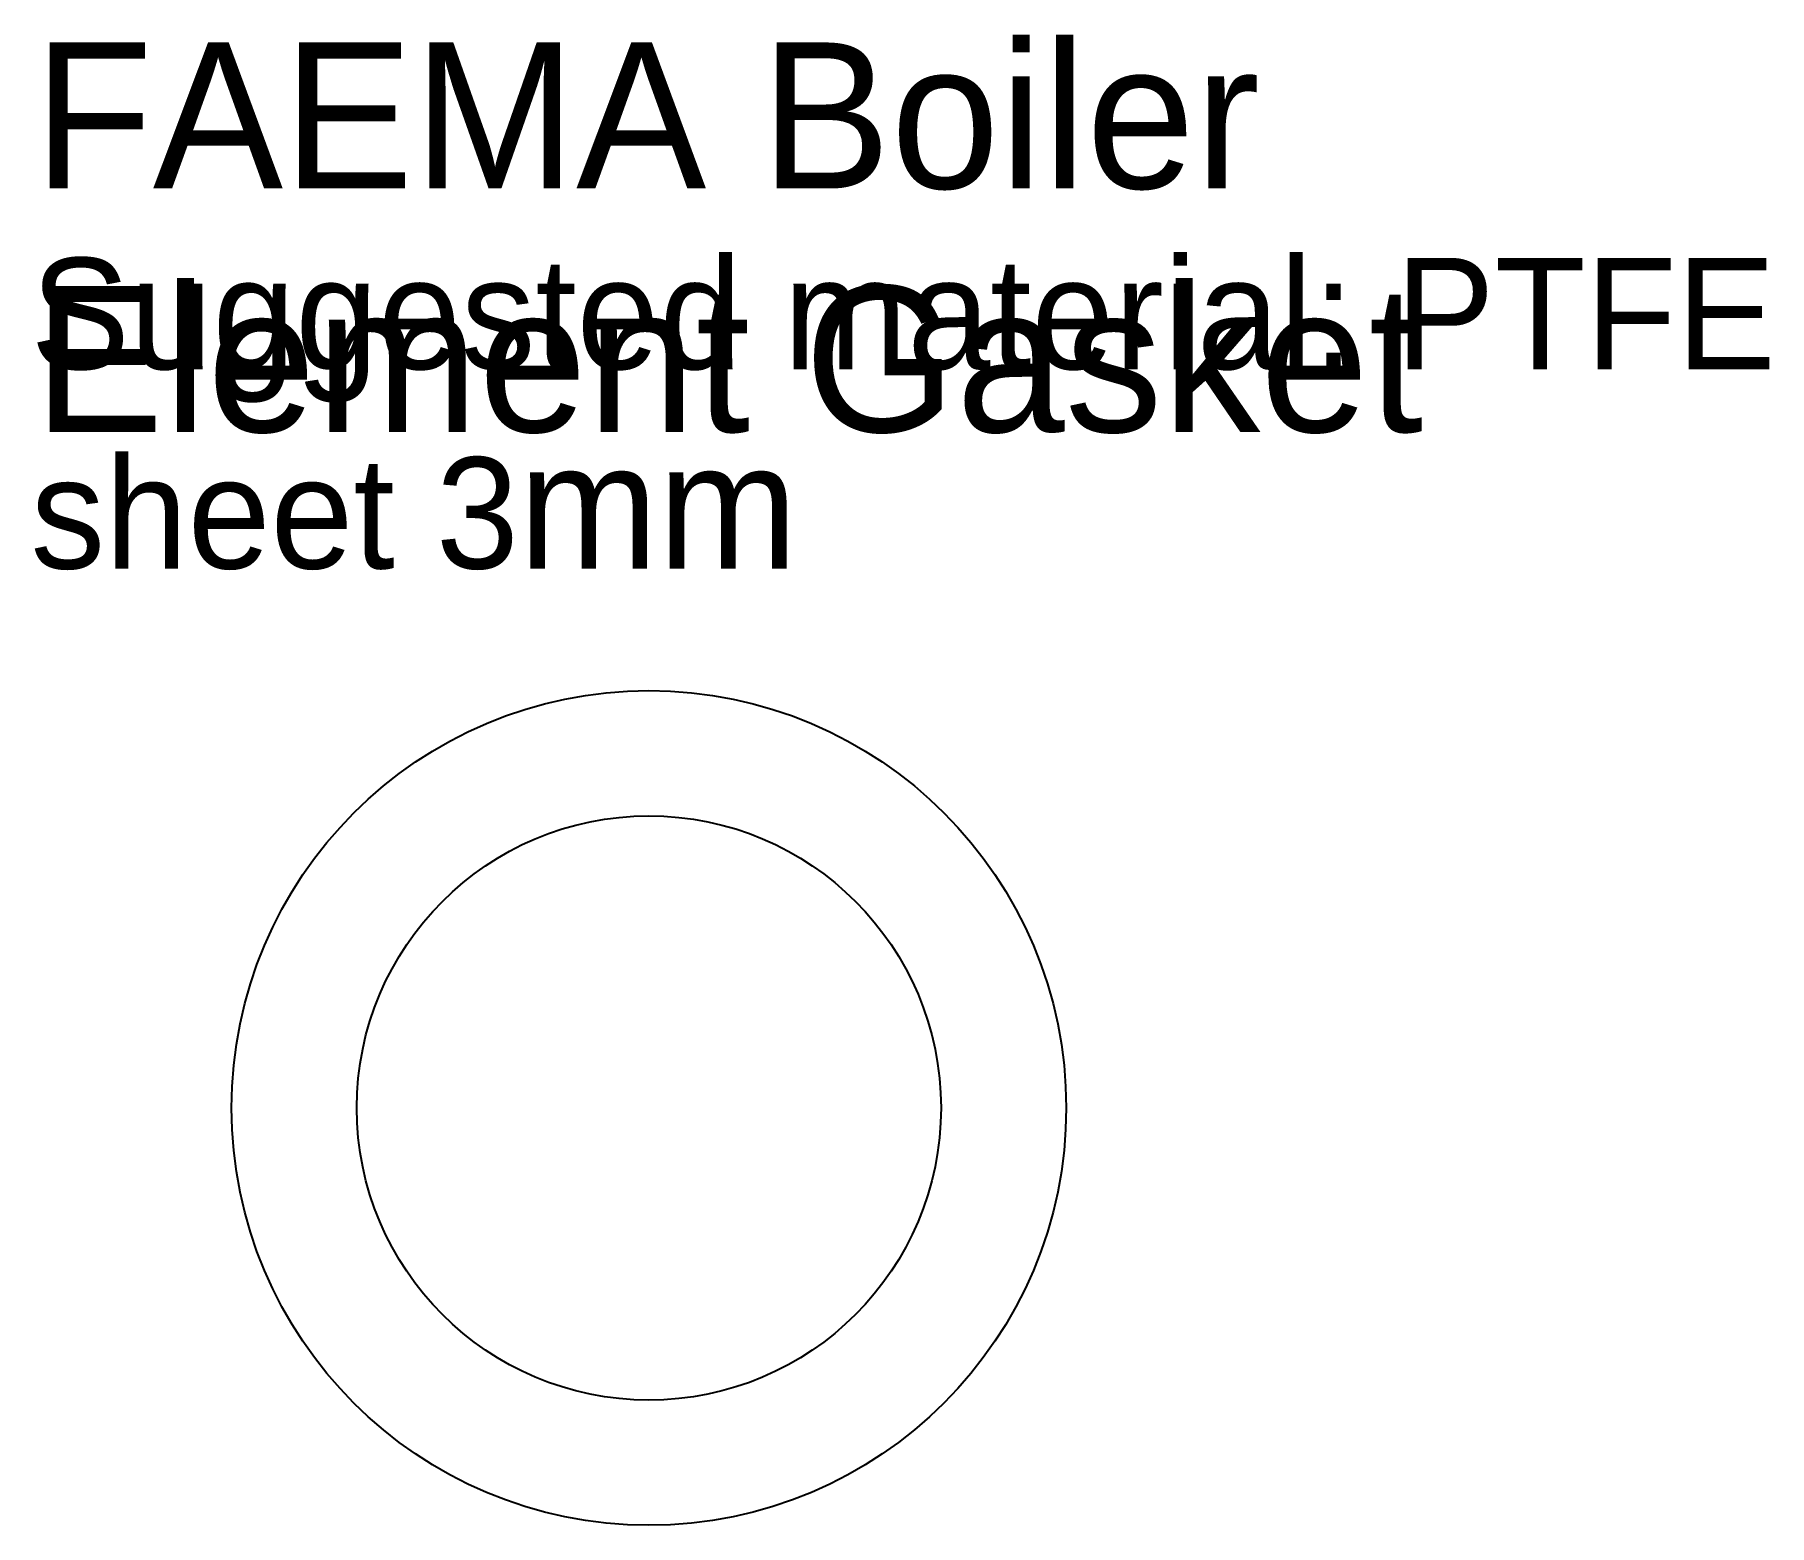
# Model space of a CAD drawing. Header units: millimetres. Extents: x 4 to 129, y 7 to 114.
import ezdxf

# ---------------------------------------------------------------- set-up
doc = ezdxf.new("R2010")
doc.units = ezdxf.units.MM
doc.layers.add('Dimensions', color=5, linetype='Continuous', true_color=0x0000ff)
doc.layers.add('Gasket', color=7, linetype='Continuous', true_color=0xffffff)
doc.styles.add('textstyle0', font='')
doc.styles.add('textstyle1', font='')
doc.styles.get('textstyle0').set_extended_font_data('Standard')
doc.styles.get('textstyle1').set_extended_font_data('Standard')

msp = doc.modelspace()

# ---------------------------------------------------------------- linework, layer by layer
at = {"layer": 'Gasket'}
for radius in [30, 21]:
    msp.add_circle((48.58, 36.67), radius, dxfattribs=at)

# ---------------------------------------------------------------- texts
at = {"layer": 'Dimensions', "width": 136.7805, "attachment_point": 1}
for s, insert, char_height, style in [('\\f24 Edge ISO|b0|i0|c0|p0;\\C7;FAEMA Boiler Element Gasket', (4.34, 113.27), 10.5, 'textstyle0'), ('\\f24 Edge ISO|b0|i0|c0|p0;\\C7;Suggested material: PTFE sheet 3\\H9;mm', (4.13, 97.78), 8, 'textstyle1')]:
    msp.add_mtext(s, dxfattribs=dict(at, insert=insert, char_height=char_height, style=style))

doc.saveas('drawing.dxf')
